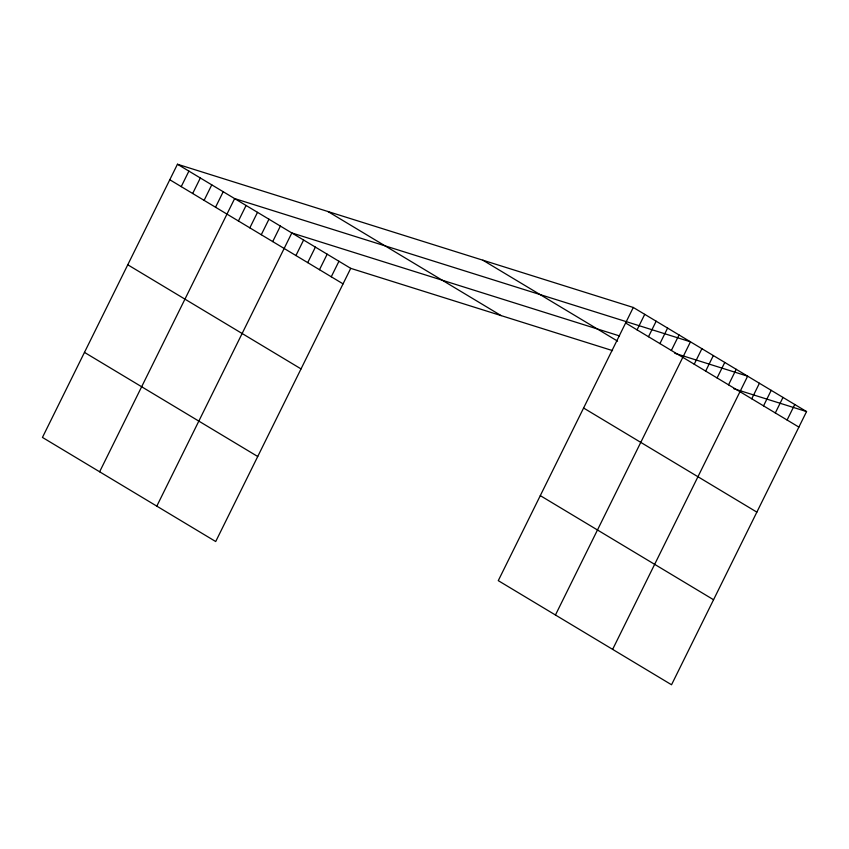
<?xml version="1.0" encoding="UTF-8"?>
<svg xmlns="http://www.w3.org/2000/svg" width="849" height="849" viewBox="0 0 849 849"><rect width="100%" height="100%" fill="white"/><g stroke="black" fill="none" stroke-linecap="round" stroke-linejoin="round"><path stroke-width="1.27" d="M633.29 307.465L498.278 580.652L671.538 684.761L806.55 411.574L633.29 307.465L177.462 164.239L42.45 437.426L215.71 541.535L350.722 268.348L612.543 350.616M181.23 186.631L188.903 171.105M192.67 193.498L200.332 177.982M204.1 200.375L211.772 184.849M215.54 207.241L223.213 191.725M99.63 471.779L234.642 198.592L690.47 341.818L555.448 615.005M238.41 220.984L246.083 205.469M249.839 227.85L257.512 212.335M261.28 234.727L268.953 219.212M272.709 241.594L280.382 226.078M156.8 506.131L291.823 232.944L619.547 335.928M295.93 255.549L303.602 240.034M307.709 262.628L315.382 247.112M319.489 269.706L327.162 254.191M331.269 276.785L338.942 261.269M637.058 329.858L644.731 314.342M648.487 336.724L656.16 321.209M659.928 343.601L667.601 328.075M671.357 350.467L679.03 334.952M694.227 364.21L701.9 348.695M705.668 371.087L713.34 355.561M717.097 377.954L724.77 362.438M728.538 384.83L736.21 369.304M612.628 649.368L747.64 376.181L674.785 353.29M751.758 398.775L759.42 383.26M763.538 405.854L771.21 390.338M775.317 412.943L782.99 397.417M787.097 420.022L794.77 404.495M733.685 388.683L806.55 411.574M625.617 322.981L798.877 427.1M482.869 260.197L617.573 341.139M327.894 211.497L501.143 315.616M583.592 408.019L756.852 512.127M177.462 164.239L350.722 268.348M169.8 179.755L343.06 283.863M540.293 495.625L713.553 599.734M127.775 264.782L301.034 368.901M84.475 352.388L257.735 456.507"/></g></svg>
